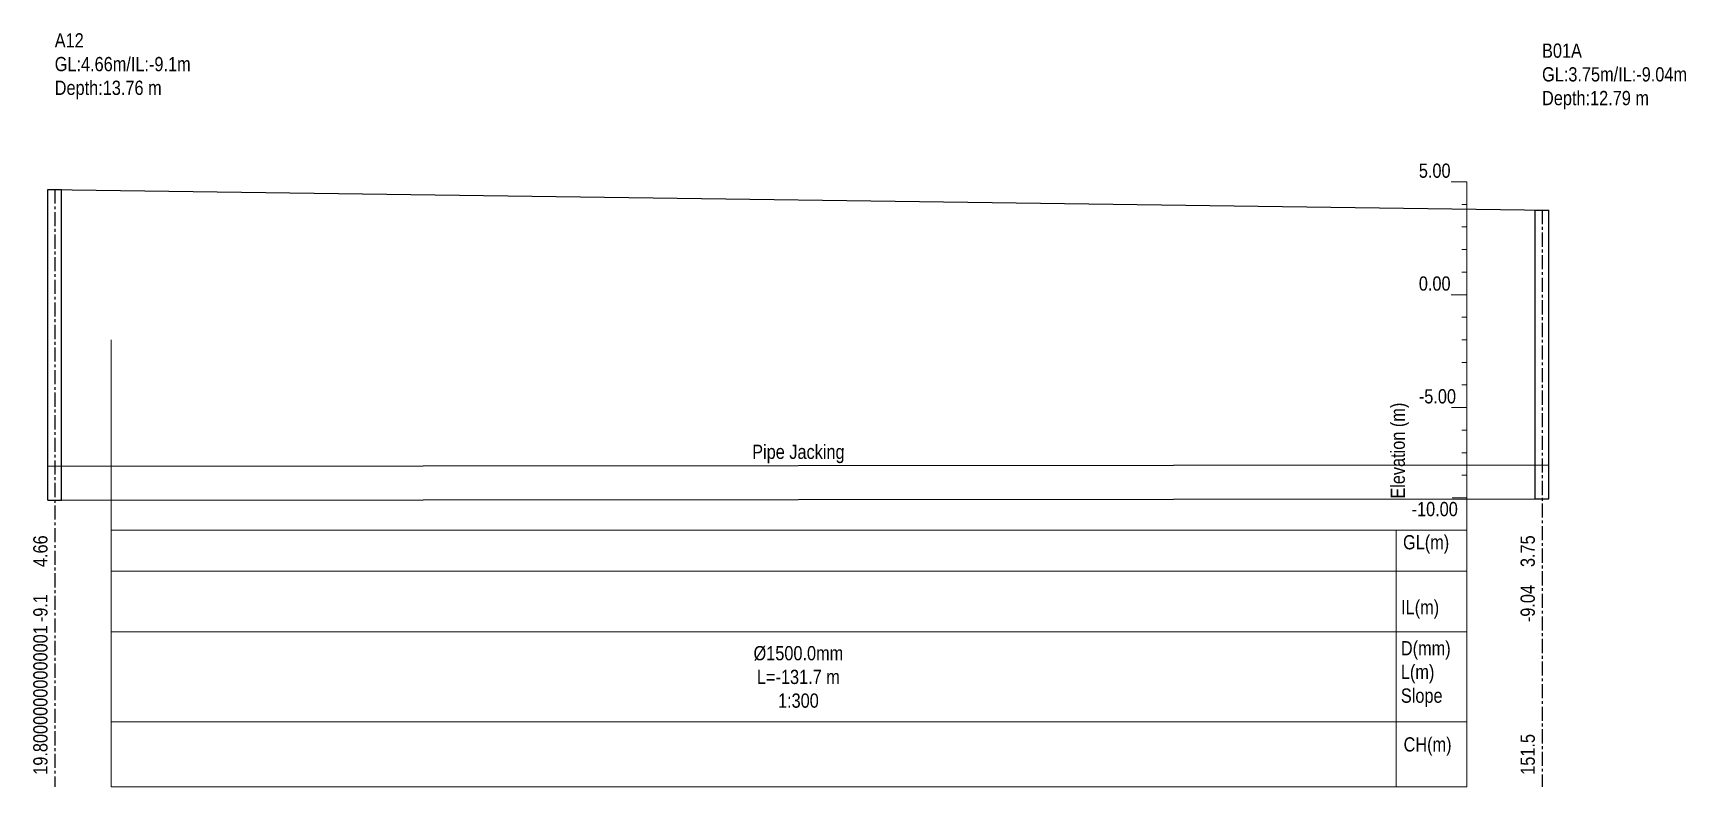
# Model space of a CAD drawing. Header units: metres. Extents: x -765 to 513, y -99 to 211.
# Drawn here: x 366.4 to 512.7, y -43.6 to 23.2 of the extents above; entities that cross this region are included whole.
import ezdxf

# ---------------------------------------------------------------- set-up
doc = ezdxf.new("R2010")
doc.units = ezdxf.units.M
doc.header["$MEASUREMENT"] = 0
doc.linetypes.add('CENTER', pattern=[2, 1.25, -0.25, 0.25, -0.25])
doc.layers.add('PDF_PDF2_Geometry', color=253, linetype='Continuous', lineweight=9, true_color=0xababab)
doc.layers.add('PDF_Text', color=7, linetype='Continuous')
doc.layers.add('SM_PP_GRIDTEXT', color=7, linetype='Continuous', lineweight=5)
doc.styles.add('ALL', font='swissc.ttf')

# ---------------------------------------------------------------- blocks, each defined once
blk = doc.blocks.new('template10505')
at = {"layer": 'PDF_PDF2_Geometry'}
blk.add_line((0, 24.61), (0, 53.61), dxfattribs=at)
at = {"layer": 'SM_PP_GRIDTEXT'}
for p, q in [((0, 53.61), (-1.39, 53.61)), ((0, 0), (0, 53.61)), ((0, 51.61), (-0.46, 51.61)), ((0, 49.61), (-0.46, 49.61)), ((0, 47.61), (-0.46, 47.61)), ((0, 45.61), (-0.46, 45.61)), ((0, 43.61), (-1.39, 43.61)), ((0, 41.61), (-0.46, 41.61)), ((0, 39.61), (-0.46, 39.61)), ((0, 37.61), (-0.46, 37.61)), ((0, 35.61), (-0.46, 35.61)), ((0, 33.61), (-1.37, 33.61)), ((0, 31.61), (-0.46, 31.61)), ((0, 29.61), (-0.46, 29.61)), ((0, 27.61), (-0.46, 27.61)), ((0, 25.61), (-1.3, 25.61)), ((-6.28, 22.76), (-6.28, 0)), ((0, 22.76), (-6.28, 22.76)), ((-6.28, 19.12), (0, 19.12)), ((0, 13.73), (-6.28, 13.73)), ((-6.28, 0), (0, 0))]:
    blk.add_line(p, q, dxfattribs=at)
blk.add_lwpolyline([(-6.28, 5.78), (0, 5.78)], dxfattribs=at)
at = {"layer": 'PDF_Text', "char_height": 1.26, "attachment_point": 7, "style": 'ALL'}
for s, insert in [('5.00', (-4.26, 53.95)), ('0.00', (-4.26, 43.95)), ('-5.00', (-4.26, 33.96)), ('-10.00', (-4.9, 23.97)), ('GL(m)', (-5.66, 20.67)), ('IL(m)', (-5.83, 14.91)), ('CH(m)', (-5.61, 2.76))]:
    blk.add_mtext(s, dxfattribs=dict(at, insert=insert))
at = {"layer": 'PDF_Text', "insert": (-5.12, 25.54), "char_height": 1.26, "attachment_point": 7, "rotation": 90, "style": 'ALL'}
blk.add_mtext('Elevation (m)', dxfattribs=at)
at = {"layer": 'PDF_Text', "insert": (-5.85, 7.08), "char_height": 1.26, "width": 12.5671, "attachment_point": 7, "style": 'ALL'}
blk.add_mtext('D(mm)\\P\\pxt2;L(m)\\P\\ptz;Slope', dxfattribs=at)

msp = doc.modelspace()

# ---------------------------------------------------------------- linework, layer by layer
for p, q in [((367.7, -15.2), (500.6, -15.08)), ((367.7, -18.2), (500.6, -18.08))]:
    msp.add_line(p, q)
at = {"layer": 'GROUND_ELEVATION', "color": 3}
msp.add_line((367.7, 9.32), (500.6, 7.5), dxfattribs=at)
at = {"layer": 'lines', "color": 8, "linetype": 'CENTER'}
for p, q in [((368.3, 9.32), (368.3, -43.61)), ((500, 7.5), (500, -43.61))]:
    msp.add_line(p, q, dxfattribs=at)
at = {"layer": 'Profile Manhole'}
for p, q in [((367.7, -18.2), (367.7, 9.32)), ((367.7, 9.32), (368.9, 9.32)), ((368.9, -18.2), (368.9, 9.32)), ((499.4, -18.08), (499.4, 7.5)), ((499.4, 7.5), (500.6, 7.5)), ((500.6, -18.08), (500.6, 7.5)), ((367.7, -18.2), (368.9, -18.2)), ((499.4, -18.08), (500.6, -18.08))]:
    msp.add_line(p, q, dxfattribs=at)
at = {"layer": 'SM_PP_GRIDTEXT'}
for p, q in [((373.3, -43.61), (373.3, -4)), ((493.35, -20.85), (373.3, -20.85)), ((493.35, -24.49), (373.3, -24.49)), ((493.35, -29.88), (373.3, -29.88)), ((493.35, -37.83), (373.3, -37.83)), ((493.35, -43.61), (373.3, -43.61))]:
    msp.add_line(p, q, dxfattribs=at)

# ---------------------------------------------------------------- block references
msp.add_blockref('template10505', (493.35, -43.61))

# ---------------------------------------------------------------- texts
at = {"layer": 'ANNOTATION', "color": 7, "char_height": 1.26, "style": 'ALL'}
for s, insert, attachment_point in [('A12\\PGL:4.66m/IL:-9.1m\\PDepth:13.76 m', (368.3, 23.16), 1), ('B01A\\PGL:3.75m/IL:-9.04m\\PDepth:12.79 m', (500, 22.25), 1), ('Pipe Jacking', (434.15, -13.29), 2), ('Ø1500.0mm\\PL=-131.7 m\\P1:300', (434.15, -31.13), 2)]:
    msp.add_mtext(s, dxfattribs=dict(at, insert=insert, attachment_point=attachment_point))
at = {"layer": 'PDF_text', "color": 7, "style": 'ALL'}
for s, p in [('4.66', (367.66, -24.13)), ('3.75', (499.36, -24.13)), ('-9.04', (499.36, -29.01)), ('-9.1', (367.66, -29.01)), ('19.80000000000001', (367.66, -42.53)), ('151.5', (499.36, -42.53))]:
    msp.add_text(s, height=1.26, rotation=90, dxfattribs=at).set_placement(p)

doc.saveas('drawing.dxf')
